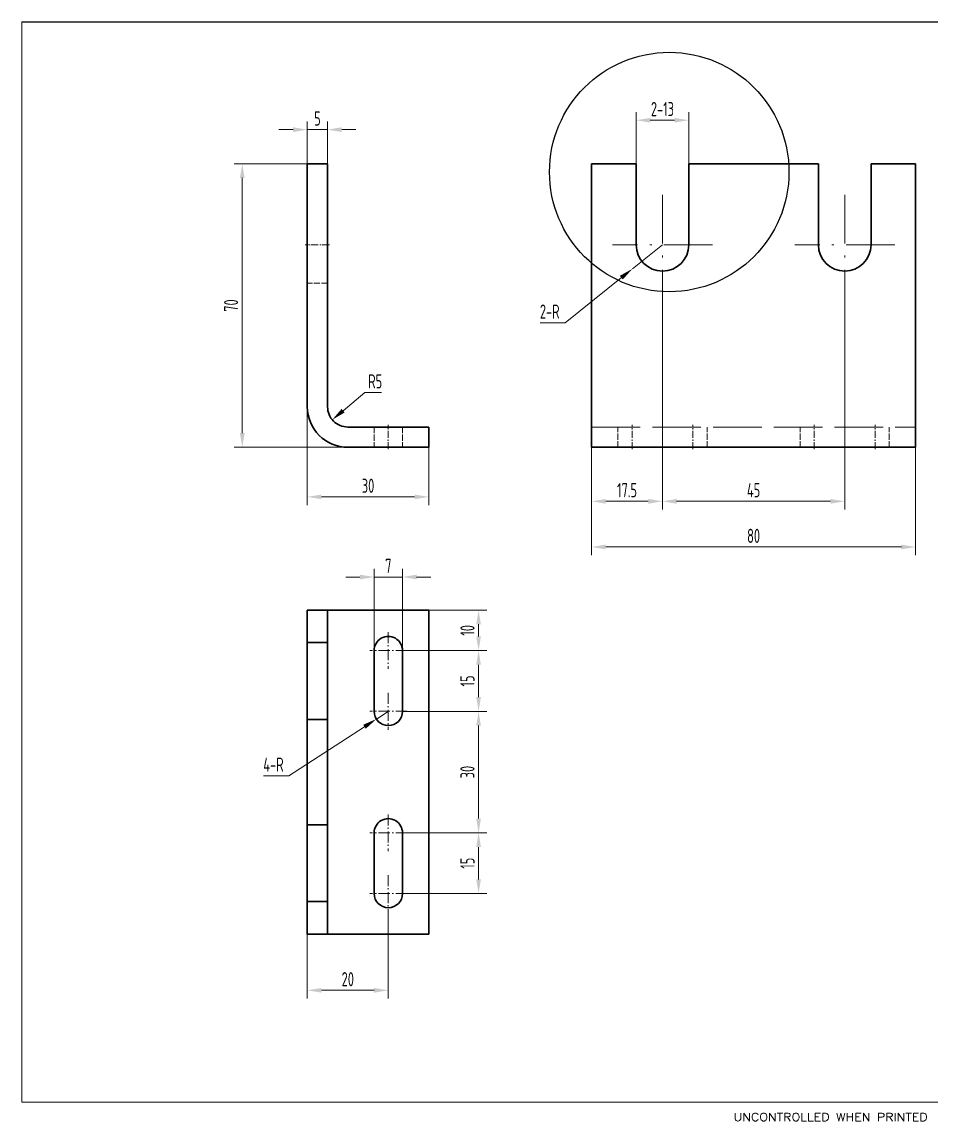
# Model space of a CAD drawing. Header units: millimetres. Extents: x 36361 to 54313, y -16165 to -10745.
# Drawn here: x 36360.7 to 36585.4, y -11286.5 to -11015.1 of the extents above; entities that cross this region are included whole.
import ezdxf

# ---------------------------------------------------------------- set-up
doc = ezdxf.new("R2010")
doc.units = ezdxf.units.MM
for name, pattern in [('AM_ISO02W050', [7.5, 6, -1.5]), ('AM_ISO08W050', [18, 12, -1.5, 3, -1.5]), ('DASHDOT', [18.5, 12, -3, 0.5, -3]), ('DASHED', [15, 12, -3])]:
    doc.linetypes.add(name, pattern=pattern)
doc.layers.add('254', color=7, linetype='Continuous', true_color=0xffffff)
for name, color, linetype, lineweight in [('AM_7', 4, 'AM_ISO08W050', 25), ('AM_HID', 7, 'AM_ISO02W050', 25), ('AM_VIS', 1, 'Continuous', 50), ('尺寸', 3, 'Continuous', 20)]:
    doc.layers.add(name, color=color, linetype=linetype, lineweight=lineweight)
doc.styles.add('blockfont', font='simplex.shx')
doc.styles.add('hztxt', font='ISOCP.SHX', dxfattribs={"width": 0.707, "bigfont": 'hztxt.shx'})
doc.dimstyles.new('cbwee1-1$0', dxfattribs={"dimtxt": 3.5, "dimasz": 3.5, "dimexe": 2, "dimexo": 0, "dimgap": 1, "dimtad": 1, "dimdsep": 46, "dimtxsty": 'hztxt', "dimcen": 0, "dimclrd": 256, "dimclre": 256, "dimclrt": 256, "dimazin": 2, "dimtp": 0.1, "dimtm": 0.1, "dimtfac": 0.71, "dimtmove": 0, "dimatfit": 3, "dimfxl": 0, "dimlwd": 20, "dimlwe": 20, "dimarcsym": 0})
doc.dimstyles.new('cbwee1-1$4', dxfattribs={"dimtxt": 3.5, "dimasz": 3.5, "dimexe": 2, "dimexo": 0, "dimgap": 1, "dimtad": 1, "dimtih": 1, "dimtoh": 1, "dimdsep": 46, "dimtxsty": 'hztxt', "dimcen": 0, "dimclrd": 256, "dimclre": 256, "dimclrt": 256, "dimazin": 2, "dimtp": 0.1, "dimtm": 0.1, "dimtfac": 0.71, "dimtmove": 0, "dimatfit": 3, "dimfxl": 0, "dimlwd": 20, "dimlwe": 20, "dimarcsym": 0})

# ---------------------------------------------------------------- blocks, each defined once
blk = doc.blocks.new('sfsdt4654yuej')
at = {"layer": '254', "color": 4, "linetype": 'Continuous', "lineweight": 13, "char_height": 1.7747, "attachment_point": 7, "line_spacing_factor": 0.903614, "style": 'blockfont'}
for s, insert in [('\\W1.1929;THIS MATERIAL IS THE PROPERTY OF OPEL AUTO-', (6070.56, 3525.15)), ('\\W1.1861;MOBILE CORPORATION. NO RIGHTS ARE GRANTED', (6070.56, 3522.47)), ('\\W1.1469;TO USE SUCH MATERIAL FOR ANY PURPOSE OTHER', (6070.56, 3519.81)), ('\\W1.2217;THAN FURNISHING OF SERVICES AND SUPPLIES.', (6070.56, 3517.13))]:
    blk.add_mtext(s, dxfattribs=dict(at, insert=insert))
blk = doc.blocks.new('qewe345467juynj')
at = {"layer": '254', "color": 4, "linetype": 'Continuous', "lineweight": 13}
for p, q in [((6091.03, 3511.72), (6091.92, 3511.72)), ((6091.03, 3511.72), (6091.03, 3511.28)), ((6091.92, 3511.72), (6093.01, 3509.31)), ((6092.65, 3511.72), (6094.01, 3511.72)), ((6092.65, 3511.72), (6092.65, 3511.28)), ((6094.01, 3511.72), (6094.01, 3511.28)), ((6094.18, 3511.72), (6094.18, 3511.28)), ((6094.18, 3511.72), (6095.34, 3511.72)), ((6095.34, 3511.72), (6095.34, 3511.28)), ((6091.03, 3511.28), (6091.39, 3511.28)), ((6091.39, 3508.66), (6091.39, 3511.28)), ((6091.73, 3510.67), (6092.65, 3508.65)), ((6091.73, 3508.66), (6091.73, 3510.67)), ((6092.65, 3511.28), (6092.99, 3511.28)), ((6092.99, 3511.28), (6093.38, 3510.54)), ((6093.01, 3509.31), (6093.01, 3511.24)), ((6093.38, 3510.54), (6093.72, 3509.89)), ((6093.38, 3509.29), (6093.38, 3510.54)), ((6093.72, 3509.89), (6093.38, 3509.29)), ((6093.38, 3508.22), (6093.38, 3509.29)), ((6093.95, 3509.46), (6093.53, 3508.74)), ((6093.72, 3511.2), (6093.72, 3511.28)), ((6093.72, 3511.28), (6094.01, 3511.28)), ((6093.72, 3511.2), (6094.08, 3510.53)), ((6093.95, 3509.46), (6094.32, 3508.75)), ((6094.46, 3511.2), (6094.08, 3510.53)), ((6094.18, 3511.28), (6094.46, 3511.28)), ((6095, 3511.28), (6094.31, 3510.09)), ((6094.31, 3510.09), (6095.06, 3508.66)), ((6094.46, 3511.2), (6094.46, 3511.28)), ((6095, 3511.28), (6095.34, 3511.28)), ((6091.39, 3508.66), (6091.03, 3508.66)), ((6091.03, 3508.66), (6091.03, 3508.22)), ((6091.03, 3508.22), (6092.1, 3508.22)), ((6092.1, 3508.66), (6091.73, 3508.66)), ((6092.1, 3508.22), (6092.1, 3508.66)), ((6092.65, 3508.65), (6092.84, 3508.22)), ((6092.65, 3508.65), (6092.65, 3508.22)), ((6092.65, 3508.22), (6093.81, 3508.22)), ((6092.84, 3508.22), (6093.38, 3508.22)), ((6093.53, 3508.66), (6093.53, 3508.74)), ((6093.53, 3508.66), (6093.81, 3508.66)), ((6093.81, 3508.66), (6093.81, 3508.22)), ((6094.01, 3508.66), (6094.01, 3508.22)), ((6094.01, 3508.66), (6094.32, 3508.66)), ((6094.01, 3508.22), (6095.34, 3508.22)), ((6094.32, 3508.66), (6094.32, 3508.75)), ((6095.06, 3508.66), (6095.34, 3508.66)), ((6095.34, 3508.66), (6095.34, 3508.22)), ((6088.72, 3505.25), (6088.72, 3506.16)), ((6088.72, 3506.16), (6097.54, 3506.16)), ((6088.72, 3505.25), (6097.54, 3505.25)), ((6097.54, 3505.25), (6097.54, 3506.16))]:
    blk.add_line(p, q, dxfattribs=at)
for centre, major_axis, start_param, end_param in [((6121.66, 3505.16), (0, 40.74), 1.362215, 1.513648), ((6093.13, 3473.45), (0, 40.41), 6.168449, 6.397922), ((6115.47, 3510.01), (0, 31.49), 1.490581, 1.651011), ((6093.13, 3496.19), (0, 16.78), 6.054099, 6.512271), ((6071.61, 3510.01), (0, 30.49), 4.629531, 4.795247), ((6065.45, 3505.3), (0, 39.67), 4.767492, 4.923017), ((6092.1, 3510.95), (0, 5.42), 2.26349, 2.654149), ((6093.13, 3523.73), (0, 16.69), 2.911206, 3.37198), ((6094.21, 3510.87), (0, 5.33), 3.625513, 4.023219)]:
    blk.add_ellipse(centre, major_axis=major_axis, ratio=0.81, start_param=start_param, end_param=end_param, dxfattribs=at)
for points, knots in [([(6073.67, 3510.35), (6073.74, 3510.58), (6073.82, 3510.81), (6073.92, 3511.05), (6074.05, 3511.3), (6074.19, 3511.53), (6074.34, 3511.76), (6074.5, 3511.97), (6074.67, 3512.17)], [0, 0, 0.111378, 0.230664, 0.355972, 0.485263, 0.616424, 0.747323, 0.875856, 1, 1]), ([(6076.67, 3512.76), (6076.38, 3512.64), (6076.09, 3512.5), (6075.82, 3512.34), (6075.56, 3512.15), (6075.32, 3511.95), (6075.09, 3511.72), (6074.89, 3511.48), (6074.71, 3511.23), (6074.56, 3510.96)], [0, 0, 0.11099, 0.222376, 0.334052, 0.445852, 0.557577, 0.669022, 0.779997, 0.890351, 1, 1]), ([(6074.67, 3512.17), (6074.92, 3512.41), (6075.17, 3512.63), (6075.45, 3512.83), (6075.73, 3513), (6076.02, 3513.15), (6076.32, 3513.28), (6076.63, 3513.38), (6076.95, 3513.45), (6077.27, 3513.51), (6077.6, 3513.54), (6077.93, 3513.54), (6078.26, 3513.52), (6078.59, 3513.47), (6078.92, 3513.39), (6079.25, 3513.29)], [0, 0, 0.068755, 0.136595, 0.203684, 0.270176, 0.336212, 0.401927, 0.46745, 0.532903, 0.598412, 0.6641, 0.730096, 0.796536, 0.863562, 0.931328, 1, 1]), ([(6078.75, 3512.81), (6078.46, 3512.88), (6078.16, 3512.92), (6077.85, 3512.94), (6077.55, 3512.93), (6077.25, 3512.9), (6076.96, 3512.84), (6076.67, 3512.76)], [0, 0, 0.143949, 0.287722, 0.431217, 0.574309, 0.716867, 0.858784, 1, 1]), ([(6081.31, 3510.37), (6081.2, 3510.66), (6081.07, 3510.93), (6080.92, 3511.2), (6080.75, 3511.45), (6080.55, 3511.69), (6080.34, 3511.91), (6080.1, 3512.11), (6079.86, 3512.3), (6079.6, 3512.46), (6079.33, 3512.6), (6079.04, 3512.72), (6078.75, 3512.81)], [0, 0, 0.082426, 0.165172, 0.248273, 0.331704, 0.415396, 0.499247, 0.583142, 0.666965, 0.750615, 0.834015, 0.917134, 1, 1]), ([(6079.25, 3513.29), (6079.54, 3513.17), (6079.83, 3513.03), (6080.11, 3512.87), (6080.37, 3512.68), (6080.62, 3512.48), (6080.86, 3512.26), (6081.07, 3512.02), (6081.27, 3511.76), (6081.45, 3511.5), (6081.61, 3511.22), (6081.75, 3510.93), (6081.86, 3510.62)], [0, 0, 0.08295, 0.16603, 0.24927, 0.332668, 0.416191, 0.499787, 0.583395, 0.666954, 0.750414, 0.833739, 0.916924, 1, 1]), ([(6072.88, 3509.66), (6072.75, 3509.66), (6072.65, 3509.67), (6072.57, 3509.68), (6072.52, 3509.7), (6072.49, 3509.71), (6072.47, 3509.74), (6072.48, 3509.78), (6072.5, 3509.82), (6072.53, 3509.88), (6072.58, 3509.95)], [0, 0, 0.191055, 0.343107, 0.459006, 0.542332, 0.59915, 0.643151, 0.695954, 0.770642, 0.871504, 1, 1]), ([(6072.58, 3509.95), (6072.63, 3510.01), (6072.67, 3510.07), (6072.71, 3510.12), (6072.74, 3510.15), (6072.76, 3510.17)], [0, 0, 0.269143, 0.520022, 0.73619, 0.901343, 1, 1]), ([(6072.76, 3510.17), (6072.79, 3510.18), (6072.85, 3510.18), (6072.92, 3510.19), (6073.01, 3510.19), (6073.11, 3510.19), (6073.23, 3510.2)], [0, 0, 0.061091, 0.176811, 0.338125, 0.535506, 0.759343, 1, 1]), ([(6073.39, 3509.62), (6073.34, 3509.63), (6073.27, 3509.63), (6073.18, 3509.64), (6073.08, 3509.65), (6072.98, 3509.65), (6072.88, 3509.66)], [0, 0, 0.099968, 0.239556, 0.409066, 0.598787, 0.799003, 1, 1]), ([(6073.23, 3510.2), (6073.64, 3510.2), (6073.67, 3510.35)], [0, 0, 0.716642, 1, 1]), ([(6073.39, 3509.62), (6073.53, 3509.61), (6073.54, 3509.13)], [0, 0, 0.230846, 1, 1]), ([(6073.62, 3508.4), (6073.59, 3508.54), (6073.57, 3508.71), (6073.56, 3508.91), (6073.54, 3509.13)], [0, 0, 0.196985, 0.426021, 0.692099, 1, 1]), ([(6074.15, 3509.57), (6074.14, 3509.55), (6074.14, 3509.51), (6074.14, 3509.45), (6074.14, 3509.37), (6074.14, 3509.28), (6074.14, 3509.19), (6074.15, 3509.09), (6074.15, 3508.99), (6074.16, 3508.89), (6074.17, 3508.8), (6074.18, 3508.72), (6074.19, 3508.65)], [0, 0, 0.022134, 0.067885, 0.133978, 0.21659, 0.311809, 0.415695, 0.5243, 0.633672, 0.739861, 0.838926, 0.926936, 1, 1]), ([(6077.15, 3509.39), (6077.13, 3509.39), (6077.07, 3509.39), (6077, 3509.4), (6076.9, 3509.41), (6076.79, 3509.41), (6076.66, 3509.42), (6076.52, 3509.43), (6076.21, 3509.45), (6075.87, 3509.47), (6075.52, 3509.49), (6075.17, 3509.51), (6074.85, 3509.53), (6074.71, 3509.54), (6074.57, 3509.55), (6074.45, 3509.55), (6074.35, 3509.56), (6074.27, 3509.56), (6074.2, 3509.57), (6074.16, 3509.57), (6074.15, 3509.57)], [0, 0, 0.009598, 0.027188, 0.052061, 0.083504, 0.120807, 0.163256, 0.210138, 0.314356, 0.42776, 0.544649, 0.659324, 0.766085, 0.814716, 0.85923, 0.898916, 0.933061, 0.960953, 0.981879, 0.995129, 1, 1]), ([(6074.27, 3510.27), (6074.26, 3510.2), (6076.99, 3510.19)], [0, 0, 0.027534, 1, 1]), ([(6074.56, 3510.96), (6074.49, 3510.83), (6074.44, 3510.7), (6074.38, 3510.58), (6074.34, 3510.46), (6074.3, 3510.36), (6074.27, 3510.27)], [0, 0, 0.18649, 0.374795, 0.557596, 0.727567, 0.877421, 1, 1]), ([(6076.54, 3508.91), (6076.7, 3509.02), (6076.83, 3509.12), (6076.94, 3509.2), (6077.03, 3509.27), (6077.1, 3509.32), (6077.14, 3509.35), (6077.16, 3509.38), (6077.15, 3509.39)], [0, 0, 0.249101, 0.460974, 0.636325, 0.775874, 0.880374, 0.950669, 0.988029, 1, 1]), ([(6076.99, 3510.19), (6077.62, 3510.19), (6078.14, 3510.19), (6078.57, 3510.18), (6078.75, 3510.18), (6078.91, 3510.18), (6079.05, 3510.18), (6079.18, 3510.18), (6079.29, 3510.18), (6079.38, 3510.18), (6079.46, 3510.17), (6079.53, 3510.17), (6079.58, 3510.17), (6079.63, 3510.17), (6079.66, 3510.16), (6079.69, 3510.16), (6079.71, 3510.15), (6079.72, 3510.15), (6079.73, 3510.14), (6079.73, 3510.14), (6079.74, 3510.13), (6079.74, 3510.13)], [0, 0, 0.22615, 0.415033, 0.570013, 0.635842, 0.694457, 0.74628, 0.791731, 0.831231, 0.865202, 0.894065, 0.918244, 0.938161, 0.954242, 0.966916, 0.976619, 0.983799, 0.988929, 0.992535, 0.995218, 0.99758, 1, 1]), ([(6079.07, 3509.61), (6078.93, 3509.52), (6078.81, 3509.43), (6078.71, 3509.36), (6078.63, 3509.31), (6078.57, 3509.26), (6078.52, 3509.23), (6078.49, 3509.2), (6078.47, 3509.18), (6078.46, 3509.17), (6078.46, 3509.16), (6078.47, 3509.15), (6078.49, 3509.15), (6078.51, 3509.15)], [0, 0, 0.209815, 0.387203, 0.53455, 0.654247, 0.74869, 0.820301, 0.871555, 0.90509, 0.924167, 0.935232, 0.949789, 0.971663, 1, 1]), ([(6078.51, 3509.15), (6078.54, 3509.14), (6078.6, 3509.14), (6078.8, 3509.13), (6079.08, 3509.11), (6079.42, 3509.09), (6079.82, 3509.06), (6080.02, 3509.05)], [0, 0, 0.02091, 0.060553, 0.189727, 0.3749, 0.603451, 0.862758, 1, 1]), ([(6079.74, 3510.13), (6079.74, 3510.11), (6079.72, 3510.09), (6079.7, 3510.06), (6079.66, 3510.03), (6079.61, 3509.99), (6079.54, 3509.94), (6079.45, 3509.88), (6079.35, 3509.8), (6079.22, 3509.71), (6079.07, 3509.61)], [0, 0, 0.018365, 0.046816, 0.089459, 0.149197, 0.228535, 0.329827, 0.455365, 0.607411, 0.78821, 1, 1]), ([(6080.02, 3509.05), (6080.21, 3509.03), (6080.57, 3509.01), (6080.88, 3508.99), (6081.14, 3508.97), (6081.32, 3508.96), (6081.39, 3508.96), (6081.43, 3508.95), (6081.44, 3508.95)], [0, 0, 0.133506, 0.384088, 0.604663, 0.785508, 0.9169, 0.961013, 0.989119, 1, 1]), ([(6081.48, 3509.07), (6081.49, 3509.18), (6081.49, 3509.3), (6081.48, 3509.44), (6081.47, 3509.59), (6081.45, 3509.75), (6081.42, 3509.91), (6081.39, 3510.07), (6081.35, 3510.23), (6081.31, 3510.37)], [0, 0, 0.077068, 0.169919, 0.275614, 0.391015, 0.512892, 0.637985, 0.763026, 0.884765, 1, 1]), ([(6081.44, 3508.95), (6081.45, 3508.96), (6081.46, 3508.99), (6081.47, 3509.03), (6081.48, 3509.07)], [0, 0, 0.095053, 0.309113, 0.62069, 1, 1]), ([(6081.86, 3510.62), (6081.92, 3510.45), (6081.96, 3510.28), (6082, 3510.13), (6082.02, 3509.97), (6082.04, 3509.8), (6082.06, 3509.62), (6082.07, 3509.42)], [0, 0, 0.150667, 0.287747, 0.41777, 0.547377, 0.683237, 0.83195, 1, 1]), ([(6082.07, 3509.42), (6082.08, 3508.93), (6082.25, 3508.91)], [0, 0, 0.741727, 1, 1]), ([(6077.46, 3505), (6077.11, 3505.05), (6076.77, 3505.12), (6076.44, 3505.22), (6076.12, 3505.34), (6075.81, 3505.49), (6075.52, 3505.66), (6075.25, 3505.85), (6074.98, 3506.06), (6074.74, 3506.29), (6074.52, 3506.55), (6074.31, 3506.82), (6074.13, 3507.1), (6073.96, 3507.41), (6073.82, 3507.72), (6073.71, 3508.06), (6073.62, 3508.4)], [0, 0, 0.064169, 0.127503, 0.190172, 0.252329, 0.314107, 0.37563, 0.437008, 0.498344, 0.559738, 0.621286, 0.68309, 0.745255, 0.807895, 0.871136, 0.935119, 1, 1]), ([(6074.19, 3508.65), (6074.25, 3508.37), (6074.33, 3508.09), (6074.44, 3507.81), (6074.57, 3507.55), (6074.72, 3507.3), (6074.89, 3507.05), (6075.07, 3506.83), (6075.27, 3506.62), (6075.49, 3506.43)], [0, 0, 0.11021, 0.221366, 0.33321, 0.445425, 0.557661, 0.669558, 0.780773, 0.890999, 1, 1]), ([(6075.49, 3506.43), (6075.74, 3506.24), (6076.01, 3506.08), (6076.28, 3505.94), (6076.56, 3505.82), (6076.84, 3505.73), (6077.14, 3505.66), (6077.43, 3505.61), (6077.73, 3505.59), (6078.03, 3505.6), (6078.33, 3505.63)], [0, 0, 0.103605, 0.205747, 0.306667, 0.406608, 0.505813, 0.604534, 0.70303, 0.801576, 0.900462, 1, 1]), ([(6075.87, 3508.4), (6075.88, 3508.41), (6075.9, 3508.44), (6075.93, 3508.47), (6075.99, 3508.52), (6076.06, 3508.57), (6076.15, 3508.64), (6076.26, 3508.72), (6076.39, 3508.81), (6076.54, 3508.91)], [0, 0, 0.019146, 0.057134, 0.116724, 0.199396, 0.306377, 0.438817, 0.597835, 0.784531, 1, 1]), ([(6078.62, 3508.34), (6077.99, 3508.35), (6077.46, 3508.35), (6077.03, 3508.35), (6076.84, 3508.35), (6076.68, 3508.35), (6076.54, 3508.35), (6076.41, 3508.36), (6076.3, 3508.36), (6076.21, 3508.36), (6076.13, 3508.36), (6076.06, 3508.36), (6076.01, 3508.37), (6075.97, 3508.37), (6075.93, 3508.37), (6075.91, 3508.38), (6075.89, 3508.38), (6075.88, 3508.39), (6075.87, 3508.39), (6075.87, 3508.4)], [0, 0, 0.229373, 0.42074, 0.577523, 0.644015, 0.703144, 0.755338, 0.801026, 0.840635, 0.874594, 0.903333, 0.92728, 0.946867, 0.962526, 0.974697, 0.983822, 0.990363, 0.994821, 0.997785, 1, 1]), ([(6078.33, 3505.63), (6078.64, 3505.69), (6078.94, 3505.78), (6079.23, 3505.89), (6079.51, 3506.03), (6079.78, 3506.18), (6080.03, 3506.36), (6080.27, 3506.56), (6080.49, 3506.78), (6080.69, 3507.01), (6080.87, 3507.26), (6081.03, 3507.52), (6081.17, 3507.8), (6081.29, 3508.09)], [0, 0, 0.077903, 0.15537, 0.232531, 0.309478, 0.386275, 0.462964, 0.539574, 0.616133, 0.692673, 0.769241, 0.84591, 0.922782, 1, 1]), ([(6081.35, 3508.32), (6081.34, 3508.32), (6081.3, 3508.32), (6081.23, 3508.32), (6081.14, 3508.32), (6081.02, 3508.33), (6080.88, 3508.33), (6080.73, 3508.33), (6080.55, 3508.33), (6080.35, 3508.34), (6080.14, 3508.34), (6079.92, 3508.34), (6079.43, 3508.34), (6078.9, 3508.34), (6078.62, 3508.34)], [0, 0, 0.005258, 0.020502, 0.045257, 0.079015, 0.121264, 0.171495, 0.229194, 0.293848, 0.364947, 0.441976, 0.524423, 0.703524, 0.898148, 1, 1]), ([(6081.92, 3508.09), (6081.8, 3507.75), (6081.66, 3507.43), (6081.5, 3507.11), (6081.31, 3506.82), (6081.09, 3506.54), (6080.86, 3506.28), (6080.6, 3506.03), (6080.32, 3505.81), (6080.03, 3505.61), (6079.72, 3505.44)], [0, 0, 0.10035, 0.200408, 0.300289, 0.400076, 0.499828, 0.599595, 0.699424, 0.799376, 0.89953, 1, 1]), ([(6081.29, 3508.09), (6081.31, 3508.17), (6081.33, 3508.24), (6081.35, 3508.29), (6081.35, 3508.32)], [0, 0, 0.35945, 0.667691, 0.892031, 1, 1]), ([(6081.92, 3508.09), (6081.99, 3508.32), (6082.86, 3508.35), (6083.01, 3508.55)], [0, 0, 0.179528, 0.822363, 1, 1]), ([(6082.25, 3508.91), (6082.32, 3508.9), (6082.42, 3508.9), (6082.52, 3508.89), (6082.64, 3508.88), (6082.75, 3508.88)], [0, 0, 0.140529, 0.32758, 0.544374, 0.77411, 1, 1]), ([(6082.75, 3508.88), (6082.88, 3508.87), (6082.97, 3508.86), (6083.05, 3508.85), (6083.1, 3508.83), (6083.13, 3508.82), (6083.15, 3508.8), (6083.15, 3508.77)], [0, 0, 0.281802, 0.503225, 0.671086, 0.792901, 0.878047, 0.940507, 1, 1]), ([(6083.15, 3508.77), (6083.15, 3508.75), (6083.13, 3508.72), (6083.09, 3508.67), (6083.05, 3508.61), (6083.01, 3508.55)], [0, 0, 0.078782, 0.234052, 0.450313, 0.711148, 1, 1]), ([(6079.72, 3505.44), (6079.42, 3505.31), (6079.1, 3505.19), (6078.78, 3505.11), (6078.45, 3505.04), (6078.11, 3505), (6077.78, 3504.99), (6077.46, 3505)], [0, 0, 0.141241, 0.28464, 0.429265, 0.574114, 0.718167, 0.860433, 1, 1])]:
    blk.add_open_spline(points, degree=1, knots=knots, dxfattribs=at)
at = {"layer": '254', "color": 4, "linetype": 'Continuous', "lineweight": 13, "insert": (6102.77, 3507.67), "char_height": 2.5, "attachment_point": 7, "line_spacing_factor": 0.903614, "style": 'blockfont'}
blk.add_mtext('\\W1.2721;OPEL Automobile', dxfattribs=at)
blk = doc.blocks.new('lingjiantuA4-1')
at = {"layer": '254', "color": 5, "linetype": 'Continuous', "lineweight": 18}
for p, q in [((3852.88, 11893.1), (4259.25, 11893.1)), ((3852.88, 11626.4), (3852.88, 11893.1)), ((4172.6, 11626.4), (4172.6, 11893.1)), ((4259.25, 11893.1), (4259.25, 11626.4)), ((4172.6, 11886.83), (4172.6, 11861.43)), ((4172.59, 11742.38), (4259.25, 11742.38)), ((4182.12, 11722.33), (4182.12, 11742.38)), ((4191.64, 11722.33), (4191.64, 11742.38)), ((4241.15, 11722.33), (4241.15, 11742.38)), ((4250.28, 11722.33), (4250.28, 11742.38)), ((4172.59, 11737.62), (4259.25, 11737.62)), ((4172.59, 11732.86), (4259.25, 11732.86)), ((4172.57, 11722.33), (4259.25, 11722.33)), ((4172.57, 11716.84), (4259.23, 11716.84)), ((4201.46, 11716.84), (4201.46, 11711.16)), ((4230.36, 11716.84), (4230.36, 11711.16)), ((4177.4, 11715.24), (4173.85, 11712.76)), ((4177.4, 11712.76), (4177.4, 11715.24)), ((4206.28, 11715.24), (4202.74, 11715.24)), ((4202.74, 11715.24), (4202.74, 11712.76)), ((4206.28, 11715.24), (4202.74, 11712.76)), ((4206.28, 11712.76), (4206.28, 11715.24)), ((4172.57, 11711.16), (4259.25, 11711.16)), ((4173.85, 11712.76), (4177.4, 11712.76)), ((4172.57, 11705.49), (4259.25, 11705.49)), ((4206.14, 11702.76), (4206.14, 11699.04)), ((4209.88, 11702.76), (4206.14, 11702.76)), ((4209.88, 11702.76), (4209.88, 11699.04)), ((4259.23, 11697.1), (4172.57, 11697.1)), ((4206.14, 11699.04), (4209.88, 11699.04)), ((4259.25, 11687.78), (4172.59, 11687.78)), ((4259.25, 11687.78), (4172.59, 11687.78)), ((4259.25, 11678.47), (4172.59, 11678.47)), ((4259.25, 11665.77), (4172.59, 11665.77)), ((4259.25, 11653.07), (4172.59, 11653.07)), ((4259.25, 11639.1), (4172.59, 11639.1)), ((4240.2, 11639.1), (4240.2, 11626.4)), ((4259.25, 11626.4), (3852.88, 11626.4))]:
    blk.add_line(p, q, dxfattribs=at)
at = {"layer": '254', "color": 7, "linetype": 'Continuous', "lineweight": 18}
for p, q in [((4172.6, 11893.1), (4183.81, 11893.1)), ((4183.81, 11893.1), (4194.9, 11893.1)), ((4194.9, 11893.1), (4209.27, 11893.1)), ((4209.27, 11893.1), (4259.25, 11893.1)), ((4172.6, 11886.75), (4183.81, 11886.75)), ((4183.81, 11886.75), (4194.9, 11886.75)), ((4194.9, 11886.75), (4209.27, 11886.75)), ((4194.9, 11886.75), (4194.9, 11883.57)), ((4209.27, 11886.75), (4259.25, 11886.75)), ((4209.27, 11886.75), (4209.27, 11883.57)), ((4172.6, 11883.57), (4183.81, 11883.57)), ((4183.81, 11883.57), (4194.9, 11883.57)), ((4183.81, 11883.57), (4183.81, 11880.66)), ((4194.9, 11883.57), (4194.9, 11880.66)), ((4209.27, 11883.57), (4209.27, 11880.66))]:
    blk.add_line(p, q, dxfattribs=at)
at = {"layer": '254', "color": 172, "linetype": 'Continuous', "lineweight": 18}
blk.add_line((4215.91, 11705.49), (4215.9, 11697.1), dxfattribs=at)
at = {"layer": '尺寸', "color": 2}
for name in ['sfsdt4654yuej', 'qewe345467juynj']:
    blk.add_blockref(name, (-1895.04, 8149.81), dxfattribs=at)
at = {"layer": '254', "color": 4, "linetype": 'Continuous', "lineweight": 13, "line_spacing_factor": 0.903614, "style": 'blockfont'}
for s, insert, char_height, attachment_point in [('\\W1.2129;THIS B/M IS FOR ONE DETAIL ONLY', (4215.92, 11889.93), 2.1779, 5), ('\\W1.2440;SUB DETAIL', (4183.75, 11885.16), 1.4923, 5), ('\\W1.2383;MATERIAL', (4202.09, 11883.71), 1.4923, 5), ('\\W1.1891;PATTERN STOCK SIZE OR OTHER SPEC.', (4234.26, 11883.71), 1.3444, 5), ('\\W1.1081;NUMBER', (4178.2, 11882.12), 1.4923, 5), ("\\W1.3202;REQ'D", (4189.36, 11882.12), 1.4923, 5), ('\\W1.1973;RELEASED', (4205.98, 11733.86), 1.7747, 7), ('\\W1.1952;DESCRIPTION OF CHANGE', (4194.82, 11725.45), 1.7747, 7), ('\\W1.0198;DATE', (4243.41, 11727.21), 1.4923, 7), ('\\W1.0020; BY', (4243.41, 11724.97), 1.4923, 7), ('\\W1.0020;CKR', (4252.6, 11724.92), 1.4923, 7), ('\\W1.0198;DATE', (4252.6, 11727.16), 1.4923, 7), ('\\W1.0546;BURN TEMPLATE', (4179.64, 11713.01), 1.2369, 7), ('\\W1.0228;ONE MAKES TWO', (4208.53, 11713.01), 1.2369, 7), ('\\W1.1644;SHOWN ON:', (4173.89, 11708.02), 1.7747, 7), ('\\W1.3392;SHT. NO.', (4231.36, 11708.01), 1.7478, 7), ('\\W1.1590;TOOL HAS', (4181.75, 11701.42), 1.9763, 7), ('\\W1.1491;BEEN CHECKED', (4177.33, 11698.39), 1.9763, 7), ('\\W1.2864;REV. LEVEL', (4220.62, 11699.85), 1.9763, 7), ('\\W1.1860;DESIGN SOURCE', (4173.54, 11684.33), 1.7747, 7), ('\\W1.1384;TOOL NAME', (4173.71, 11648.63), 1.7747, 7), ('\\W1.2362;\\Q360.0;\\T0.81;ORDER NO OR TOOL I.D.', (4173.56, 11635.04), 2.032, 7), ('\\W1.2999;SHT. #', (4241.82, 11635.21), 2.0301, 7), ('\\W1.2469;OF', (4247.83, 11629.23), 2.0301, 7), ('\\W1.1578;UNCONTROLLED WHEN PRINTED', (4028.59, 11621.72), 1.9763, 7)]:
    blk.add_mtext(s, dxfattribs=dict(at, insert=insert, char_height=char_height, attachment_point=attachment_point))
at = {"layer": '254', "color": 4, "linetype": 'Continuous', "lineweight": 13, "char_height": 1.2369, "attachment_point": 7, "rotation": 90, "line_spacing_factor": 0.903614, "style": 'blockfont'}
for s, insert in [('\\W1.3202;FUNC.', (4177.5, 11723.53)), ('\\W1.1173;CHANGE', (4179.4, 11723.53)), ('\\W1.1457;RECORD', (4186.97, 11723.29)), ('\\W1.1173;CHANGE', (4188.88, 11723.29))]:
    blk.add_mtext(s, dxfattribs=dict(at, insert=insert))
blk = doc.blocks.new('OB-A4')
at = {"layer": '尺寸', "color": 237}
blk.add_lwpolyline([(0, 0.66), (406.37, 0.66), (406.37, -266.05), (0, -266.05)], close=True, dxfattribs=at)
blk = doc.blocks.new('*D18')
at = {"layer": 'Defpoints', "color": 0, "ltscale": 0.5, "transparency": 16777216}
for p in [(36436.12, -11041.66), (36431.12, -11050.09), (36436.12, -11050.09)]:
    blk.add_point(p, dxfattribs=at)
at = {"layer": '尺寸', "lineweight": 20, "ltscale": 0.5, "transparency": 16777216}
for p, q in [((36431.12, -11050.09), (36431.12, -11039.66)), ((36436.12, -11050.09), (36436.12, -11039.66)), ((36427.62, -11041.66), (36424.12, -11041.66)), ((36431.12, -11041.66), (36436.12, -11041.66)), ((36439.62, -11041.66), (36443.12, -11041.66))]:
    blk.add_line(p, q, dxfattribs=at)
at = {"layer": '尺寸', "ltscale": 0.5, "transparency": 16777216}
for points in [[(36427.62, -11041.07), (36427.62, -11042.24), (36431.12, -11041.66)], [(36439.62, -11041.07), (36439.62, -11042.24), (36436.12, -11041.66)]]:
    blk.add_solid(points, dxfattribs=at)
at = {"layer": '尺寸', "ltscale": 0.5, "transparency": 16777216, "insert": (36433.62, -11038.91), "char_height": 3.5, "attachment_point": 5, "style": 'hztxt'}
blk.add_mtext('5', dxfattribs=at)
blk = doc.blocks.new('*D19')
at = {"layer": 'Defpoints', "color": 0, "ltscale": 0.5, "transparency": 16777216}
for p in [(36431.12, -11050.09), (36415.05, -11120.09), (36443.71, -11120.09)]:
    blk.add_point(p, dxfattribs=at)
at = {"layer": '尺寸', "lineweight": 20, "ltscale": 0.5, "transparency": 16777216}
for p, q in [((36431.12, -11050.09), (36413.05, -11050.09)), ((36415.05, -11053.59), (36415.05, -11116.59)), ((36443.71, -11120.09), (36413.05, -11120.09))]:
    blk.add_line(p, q, dxfattribs=at)
at = {"layer": '尺寸', "ltscale": 0.5, "transparency": 16777216}
for points in [[(36414.47, -11053.59), (36415.64, -11053.59), (36415.05, -11050.09)], [(36414.47, -11116.59), (36415.64, -11116.59), (36415.05, -11120.09)]]:
    blk.add_solid(points, dxfattribs=at)
at = {"layer": '尺寸', "ltscale": 0.5, "transparency": 16777216, "insert": (36412.3, -11085.09), "char_height": 3.5, "attachment_point": 5, "rotation": 90, "style": 'hztxt'}
blk.add_mtext('70', dxfattribs=at)
blk = doc.blocks.new('*D20')
at = {"layer": 'Defpoints', "color": 0, "ltscale": 0.5, "transparency": 16777216}
for p in [(36431.12, -11106.33), (36461.12, -11120.09), (36461.12, -11132.34)]:
    blk.add_point(p, dxfattribs=at)
at = {"layer": '尺寸', "lineweight": 20, "ltscale": 0.5, "transparency": 16777216}
for p, q in [((36431.12, -11106.33), (36431.12, -11134.34)), ((36461.12, -11120.09), (36461.12, -11134.34)), ((36434.62, -11132.34), (36457.62, -11132.34))]:
    blk.add_line(p, q, dxfattribs=at)
at = {"layer": '尺寸', "ltscale": 0.5, "transparency": 16777216}
for points in [[(36434.62, -11131.76), (36434.62, -11132.92), (36431.12, -11132.34)], [(36457.62, -11131.76), (36457.62, -11132.92), (36461.12, -11132.34)]]:
    blk.add_solid(points, dxfattribs=at)
at = {"layer": '尺寸', "ltscale": 0.5, "transparency": 16777216, "insert": (36446.12, -11129.59), "char_height": 3.5, "attachment_point": 5, "style": 'hztxt'}
blk.add_mtext('30', dxfattribs=at)
blk = doc.blocks.new('*D21')
at = {"layer": 'Defpoints', "color": 0, "ltscale": 0.5, "transparency": 16777216}
for p in [(36441.12, -11110.09), (36437.28, -11113.29)]:
    blk.add_point(p, dxfattribs=at)
at = {"layer": '尺寸', "linetype": 'ByBlock', "lineweight": 20, "ltscale": 0.5, "transparency": 16777216}
for p, q in [((36445.34, -11106.56), (36439.97, -11111.05)), ((36449.42, -11106.56), (36445.34, -11106.56))]:
    blk.add_line(p, q, dxfattribs=at)
at = {"layer": '尺寸', "ltscale": 0.5, "transparency": 16777216}
blk.add_solid([(36439.59, -11110.6), (36440.34, -11111.49), (36437.28, -11113.29)], dxfattribs=at)
at = {"layer": '尺寸', "ltscale": 0.5, "transparency": 16777216, "insert": (36447.88, -11103.81), "char_height": 3.5, "attachment_point": 5, "style": 'hztxt'}
blk.add_mtext('R5', dxfattribs=at)
blk = doc.blocks.new('*D14')
at = {"layer": 'Defpoints', "color": 0, "ltscale": 0.5, "transparency": 16777216}
for p in [(36512.32, -11039.33), (36512.32, -11050.09), (36525.32, -11050.09)]:
    blk.add_point(p, dxfattribs=at)
at = {"layer": '尺寸', "lineweight": 20, "ltscale": 0.5, "transparency": 16777216}
for p, q in [((36512.32, -11050.09), (36512.32, -11037.33)), ((36521.82, -11039.33), (36515.82, -11039.33)), ((36525.32, -11050.09), (36525.32, -11037.33))]:
    blk.add_line(p, q, dxfattribs=at)
at = {"layer": '尺寸', "ltscale": 0.5, "transparency": 16777216}
for points in [[(36515.82, -11038.75), (36515.82, -11039.91), (36512.32, -11039.33)], [(36521.82, -11038.75), (36521.82, -11039.91), (36525.32, -11039.33)]]:
    blk.add_solid(points, dxfattribs=at)
at = {"layer": '尺寸', "ltscale": 0.5, "transparency": 16777216, "insert": (36518.82, -11036.58), "char_height": 3.5, "attachment_point": 5, "style": 'hztxt'}
blk.add_mtext('2-13', dxfattribs=at)
blk = doc.blocks.new('*D22')
at = {"layer": 'Defpoints', "color": 0, "ltscale": 0.5, "transparency": 16777216}
for p in [(36518.82, -11082.44), (36563.82, -11082.44), (36563.82, -11133.43)]:
    blk.add_point(p, dxfattribs=at)
at = {"layer": '尺寸', "lineweight": 20, "ltscale": 0.5, "transparency": 16777216}
for p, q in [((36518.82, -11082.44), (36518.82, -11135.43)), ((36563.82, -11082.44), (36563.82, -11135.43)), ((36522.32, -11133.43), (36560.32, -11133.43))]:
    blk.add_line(p, q, dxfattribs=at)
at = {"layer": '尺寸', "ltscale": 0.5, "transparency": 16777216}
for points in [[(36522.32, -11132.85), (36522.32, -11134.02), (36518.82, -11133.43)], [(36560.32, -11132.85), (36560.32, -11134.02), (36563.82, -11133.43)]]:
    blk.add_solid(points, dxfattribs=at)
at = {"layer": '尺寸', "ltscale": 0.5, "transparency": 16777216, "insert": (36541.32, -11130.68), "char_height": 3.5, "attachment_point": 5, "style": 'hztxt'}
blk.add_mtext('45', dxfattribs=at)
blk = doc.blocks.new('*D15')
at = {"layer": 'Defpoints', "color": 0, "ltscale": 0.5, "transparency": 16777216}
for p in [(36518.82, -11082.44), (36501.32, -11120.09), (36501.32, -11133.43)]:
    blk.add_point(p, dxfattribs=at)
at = {"layer": '尺寸', "lineweight": 20, "ltscale": 0.5, "transparency": 16777216}
for p, q in [((36518.82, -11082.44), (36518.82, -11135.43)), ((36501.32, -11120.09), (36501.32, -11135.43)), ((36515.32, -11133.43), (36504.82, -11133.43))]:
    blk.add_line(p, q, dxfattribs=at)
at = {"layer": '尺寸', "ltscale": 0.5, "transparency": 16777216}
for points in [[(36504.82, -11132.85), (36504.82, -11134.02), (36501.32, -11133.43)], [(36515.32, -11132.85), (36515.32, -11134.02), (36518.82, -11133.43)]]:
    blk.add_solid(points, dxfattribs=at)
at = {"layer": '尺寸', "ltscale": 0.5, "transparency": 16777216, "insert": (36510.07, -11130.68), "char_height": 3.5, "attachment_point": 5, "style": 'hztxt'}
blk.add_mtext('17.5', dxfattribs=at)
blk = doc.blocks.new('*D23')
at = {"layer": 'Defpoints', "color": 0, "ltscale": 0.5, "transparency": 16777216}
for p in [(36501.32, -11120.09), (36581.32, -11120.09), (36581.32, -11144.71)]:
    blk.add_point(p, dxfattribs=at)
at = {"layer": '尺寸', "lineweight": 20, "ltscale": 0.5, "transparency": 16777216}
for p, q in [((36501.32, -11120.09), (36501.32, -11146.71)), ((36581.32, -11120.09), (36581.32, -11146.71)), ((36504.82, -11144.71), (36577.82, -11144.71))]:
    blk.add_line(p, q, dxfattribs=at)
at = {"layer": '尺寸', "ltscale": 0.5, "transparency": 16777216}
for points in [[(36504.82, -11144.12), (36504.82, -11145.29), (36501.32, -11144.71)], [(36577.82, -11144.12), (36577.82, -11145.29), (36581.32, -11144.71)]]:
    blk.add_solid(points, dxfattribs=at)
at = {"layer": '尺寸', "ltscale": 0.5, "transparency": 16777216, "insert": (36541.32, -11141.96), "char_height": 3.5, "attachment_point": 5, "style": 'hztxt'}
blk.add_mtext('80', dxfattribs=at)
blk = doc.blocks.new('*D16')
at = {"layer": 'Defpoints', "color": 0, "ltscale": 0.5, "transparency": 16777216}
for p in [(36518.82, -11070.09), (36511.4, -11076.02)]:
    blk.add_point(p, dxfattribs=at)
at = {"layer": '尺寸', "linetype": 'ByBlock', "lineweight": 20, "ltscale": 0.5, "transparency": 16777216}
for p, q in [((36518.82, -11070.09), (36511.4, -11076.02)), ((36494.76, -11089.33), (36508.67, -11078.2)), ((36488.6, -11089.33), (36494.76, -11089.33))]:
    blk.add_line(p, q, dxfattribs=at)
at = {"layer": '尺寸', "ltscale": 0.5, "transparency": 16777216}
blk.add_solid([(36508.3, -11077.75), (36509.03, -11078.66), (36511.4, -11076.02)], dxfattribs=at)
at = {"layer": '尺寸', "ltscale": 0.5, "transparency": 16777216, "insert": (36490.98, -11086.58), "char_height": 3.5, "attachment_point": 5, "style": 'hztxt'}
blk.add_mtext('2-R', dxfattribs=at)
blk = doc.blocks.new('*D24')
at = {"layer": 'Defpoints', "color": 0, "ltscale": 0.5, "transparency": 16777216}
for p in [(36451.12, -11234.84), (36431.12, -11240.29), (36431.12, -11254.18)]:
    blk.add_point(p, dxfattribs=at)
at = {"layer": '尺寸', "lineweight": 20, "ltscale": 0.5, "transparency": 16777216}
for p, q in [((36451.12, -11234.84), (36451.12, -11256.18)), ((36431.12, -11240.29), (36431.12, -11256.18)), ((36447.62, -11254.18), (36434.62, -11254.18))]:
    blk.add_line(p, q, dxfattribs=at)
at = {"layer": '尺寸', "ltscale": 0.5, "transparency": 16777216}
for points in [[(36434.62, -11253.6), (36434.62, -11254.76), (36431.12, -11254.18)], [(36447.62, -11253.6), (36447.62, -11254.76), (36451.12, -11254.18)]]:
    blk.add_solid(points, dxfattribs=at)
at = {"layer": '尺寸', "ltscale": 0.5, "transparency": 16777216, "insert": (36441.12, -11251.43), "char_height": 3.5, "attachment_point": 5, "style": 'hztxt'}
blk.add_mtext('20', dxfattribs=at)
blk = doc.blocks.new('*D25')
at = {"layer": 'Defpoints', "color": 0, "ltscale": 0.5, "transparency": 16777216}
for p in [(36461.12, -11160.29), (36473.41, -11160.29), (36455.67, -11170.29)]:
    blk.add_point(p, dxfattribs=at)
at = {"layer": '尺寸', "lineweight": 20, "ltscale": 0.5, "transparency": 16777216}
for p, q in [((36461.12, -11160.29), (36475.41, -11160.29)), ((36473.41, -11166.79), (36473.41, -11163.79)), ((36455.67, -11170.29), (36475.41, -11170.29))]:
    blk.add_line(p, q, dxfattribs=at)
at = {"layer": '尺寸', "ltscale": 0.5, "transparency": 16777216}
for points in [[(36472.83, -11163.79), (36473.99, -11163.79), (36473.41, -11160.29)], [(36472.83, -11166.79), (36473.99, -11166.79), (36473.41, -11170.29)]]:
    blk.add_solid(points, dxfattribs=at)
at = {"layer": '尺寸', "ltscale": 0.5, "transparency": 16777216, "insert": (36470.66, -11165.29), "char_height": 3.5, "attachment_point": 5, "rotation": 90, "style": 'hztxt'}
blk.add_mtext('10', dxfattribs=at)
blk = doc.blocks.new('*D26')
at = {"layer": 'Defpoints', "color": 0, "ltscale": 0.5, "transparency": 16777216}
for p in [(36457.98, -11170.29), (36454.62, -11185.29), (36473.41, -11185.29)]:
    blk.add_point(p, dxfattribs=at)
at = {"layer": '尺寸', "lineweight": 20, "ltscale": 0.5, "transparency": 16777216}
for p, q in [((36457.98, -11170.29), (36475.41, -11170.29)), ((36473.41, -11173.79), (36473.41, -11181.79)), ((36454.62, -11185.29), (36475.41, -11185.29))]:
    blk.add_line(p, q, dxfattribs=at)
at = {"layer": '尺寸', "ltscale": 0.5, "transparency": 16777216}
for points in [[(36472.83, -11173.79), (36473.99, -11173.79), (36473.41, -11170.29)], [(36472.83, -11181.79), (36473.99, -11181.79), (36473.41, -11185.29)]]:
    blk.add_solid(points, dxfattribs=at)
at = {"layer": '尺寸', "ltscale": 0.5, "transparency": 16777216, "insert": (36470.66, -11177.79), "char_height": 3.5, "attachment_point": 5, "rotation": 90, "style": 'hztxt'}
blk.add_mtext('15', dxfattribs=at)
blk = doc.blocks.new('*D27')
at = {"layer": 'Defpoints', "color": 0, "ltscale": 0.5, "transparency": 16777216}
for p in [(36455.67, -11185.29), (36454.62, -11215.29), (36473.41, -11215.29)]:
    blk.add_point(p, dxfattribs=at)
at = {"layer": '尺寸', "lineweight": 20, "ltscale": 0.5, "transparency": 16777216}
for p, q in [((36455.67, -11185.29), (36475.41, -11185.29)), ((36473.41, -11188.79), (36473.41, -11211.79)), ((36454.62, -11215.29), (36475.41, -11215.29))]:
    blk.add_line(p, q, dxfattribs=at)
at = {"layer": '尺寸', "ltscale": 0.5, "transparency": 16777216}
for points in [[(36472.83, -11188.79), (36473.99, -11188.79), (36473.41, -11185.29)], [(36472.83, -11211.79), (36473.99, -11211.79), (36473.41, -11215.29)]]:
    blk.add_solid(points, dxfattribs=at)
at = {"layer": '尺寸', "ltscale": 0.5, "transparency": 16777216, "insert": (36470.66, -11200.29), "char_height": 3.5, "attachment_point": 5, "rotation": 90, "style": 'hztxt'}
blk.add_mtext('30', dxfattribs=at)
blk = doc.blocks.new('*D28')
at = {"layer": 'Defpoints', "color": 0, "ltscale": 0.5, "transparency": 16777216}
for p in [(36455.67, -11215.29), (36455.67, -11230.29), (36473.41, -11230.29)]:
    blk.add_point(p, dxfattribs=at)
at = {"layer": '尺寸', "lineweight": 20, "ltscale": 0.5, "transparency": 16777216}
for p, q in [((36455.67, -11215.29), (36475.41, -11215.29)), ((36473.41, -11218.79), (36473.41, -11226.79)), ((36455.67, -11230.29), (36475.41, -11230.29))]:
    blk.add_line(p, q, dxfattribs=at)
at = {"layer": '尺寸', "ltscale": 0.5, "transparency": 16777216}
for points in [[(36472.83, -11218.79), (36473.99, -11218.79), (36473.41, -11215.29)], [(36472.83, -11226.79), (36473.99, -11226.79), (36473.41, -11230.29)]]:
    blk.add_solid(points, dxfattribs=at)
at = {"layer": '尺寸', "ltscale": 0.5, "transparency": 16777216, "insert": (36470.66, -11222.79), "char_height": 3.5, "attachment_point": 5, "rotation": 90, "style": 'hztxt'}
blk.add_mtext('15', dxfattribs=at)
blk = doc.blocks.new('*D29')
at = {"layer": 'Defpoints', "color": 0, "ltscale": 0.5, "transparency": 16777216}
for p in [(36454.62, -11152.12), (36447.62, -11170.29), (36454.62, -11170.29)]:
    blk.add_point(p, dxfattribs=at)
at = {"layer": '尺寸', "lineweight": 20, "ltscale": 0.5, "transparency": 16777216}
for p, q in [((36447.62, -11170.29), (36447.62, -11150.12)), ((36454.62, -11170.29), (36454.62, -11150.12)), ((36444.12, -11152.12), (36440.62, -11152.12)), ((36447.62, -11152.12), (36454.62, -11152.12)), ((36458.12, -11152.12), (36461.62, -11152.12))]:
    blk.add_line(p, q, dxfattribs=at)
at = {"layer": '尺寸', "ltscale": 0.5, "transparency": 16777216}
for points in [[(36444.12, -11151.54), (36444.12, -11152.71), (36447.62, -11152.12)], [(36458.12, -11151.54), (36458.12, -11152.71), (36454.62, -11152.12)]]:
    blk.add_solid(points, dxfattribs=at)
at = {"layer": '尺寸', "ltscale": 0.5, "transparency": 16777216, "insert": (36451.12, -11149.37), "char_height": 3.5, "attachment_point": 5, "style": 'hztxt'}
blk.add_mtext('7', dxfattribs=at)
blk = doc.blocks.new('*D17')
at = {"layer": 'Defpoints', "color": 0, "ltscale": 0.5, "transparency": 16777216}
for p in [(36451.12, -11185.29), (36448.18, -11187.19)]:
    blk.add_point(p, dxfattribs=at)
at = {"layer": '尺寸', "linetype": 'ByBlock', "lineweight": 20, "ltscale": 0.5, "transparency": 16777216}
for p, q in [((36451.12, -11185.29), (36448.18, -11187.19)), ((36426.54, -11201.19), (36445.24, -11189.09)), ((36420.29, -11201.19), (36426.54, -11201.19))]:
    blk.add_line(p, q, dxfattribs=at)
at = {"layer": '尺寸', "ltscale": 0.5, "transparency": 16777216}
blk.add_solid([(36444.93, -11188.6), (36445.56, -11189.58), (36448.18, -11187.19)], dxfattribs=at)
at = {"layer": '尺寸', "ltscale": 0.5, "transparency": 16777216, "insert": (36422.76, -11198.44), "char_height": 3.5, "attachment_point": 5, "style": 'hztxt'}
blk.add_mtext('4-R', dxfattribs=at)

msp = doc.modelspace()

# ---------------------------------------------------------------- linework, layer by layer
at = {"color": 6, "ltscale": 0.5}
msp.add_circle((36520.494, -11052.119), 29.563, dxfattribs=at)
at = {"layer": 'AM_7', "linetype": 'DASHDOT', "lineweight": 13}
for p, q in [((36518.82, -11057.735), (36518.82, -11082.435)), ((36563.82, -11057.735), (36563.82, -11082.435)), ((36531.169, -11070.085), (36506.47, -11070.085)), ((36576.169, -11070.085), (36551.47, -11070.085))]:
    msp.add_line(p, q, dxfattribs=at)
at = {"layer": 'AM_7', "linetype": 'DASHDOT', "lineweight": 13, "ltscale": 0.15}
for p, q in [((36436.62, -11070.085), (36430.62, -11070.085)), ((36451.12, -11120.585), (36451.12, -11114.585)), ((36511.32, -11120.585), (36511.32, -11114.585)), ((36526.32, -11120.585), (36526.32, -11114.585)), ((36556.32, -11120.585), (36556.32, -11114.585)), ((36571.32, -11120.585), (36571.32, -11114.585))]:
    msp.add_line(p, q, dxfattribs=at)
at = {"layer": 'AM_7', "linetype": 'DASHDOT', "lineweight": 13, "ltscale": 0.227502}
for p, q in [((36451.12, -11165.735), (36451.12, -11174.835)), ((36451.12, -11180.735), (36451.12, -11189.835)), ((36451.12, -11210.735), (36451.12, -11219.835)), ((36451.12, -11225.735), (36451.12, -11234.835))]:
    msp.add_line(p, q, dxfattribs=at)
at = {"layer": 'AM_7', "linetype": 'DASHDOT', "lineweight": 13, "ltscale": 0.227539}
for p, q in [((36455.671, -11170.285), (36446.57, -11170.285)), ((36455.671, -11185.285), (36446.57, -11185.285)), ((36455.671, -11215.285), (36446.57, -11215.285)), ((36455.671, -11230.285), (36446.57, -11230.285))]:
    msp.add_line(p, q, dxfattribs=at)
at = {"layer": 'AM_HID', "linetype": 'DASHED', "lineweight": 13, "ltscale": 0.125}
for p, q in [((36436.12, -11079.585), (36431.12, -11079.585)), ((36436.12, -11079.585), (36431.12, -11079.585)), ((36447.62, -11115.085), (36447.62, -11120.085)), ((36454.62, -11115.085), (36454.62, -11120.085)), ((36507.82, -11120.085), (36507.82, -11115.085)), ((36529.82, -11120.085), (36529.82, -11115.085)), ((36552.82, -11120.085), (36552.82, -11115.085)), ((36574.82, -11120.085), (36574.82, -11115.085))]:
    msp.add_line(p, q, dxfattribs=at)
at = {"layer": 'AM_HID', "linetype": 'DASHED', "lineweight": 13}
msp.add_line((36501.32, -11115.085), (36581.32, -11115.085), dxfattribs=at)
at = {"layer": 'AM_VIS', "lineweight": 35}
for p, q in [((36431.12, -11110.085), (36431.12, -11050.085)), ((36436.12, -11110.085), (36436.12, -11050.085)), ((36501.32, -11110.085), (36501.32, -11050.085)), ((36512.32, -11070.085), (36512.32, -11050.085)), ((36525.32, -11050.085), (36557.32, -11050.085)), ((36525.32, -11050.085), (36525.32, -11070.085)), ((36557.32, -11070.085), (36557.32, -11050.085)), ((36570.32, -11050.085), (36570.32, -11070.085)), ((36581.32, -11110.085), (36581.32, -11050.085)), ((36461.12, -11115.085), (36441.12, -11115.085)), ((36461.12, -11120.085), (36441.12, -11120.085)), ((36501.32, -11120.085), (36581.32, -11120.085)), ((36461.12, -11160.285), (36441.12, -11160.285)), ((36461.12, -11160.285), (36461.12, -11240.285)), ((36431.12, -11187.285), (36431.12, -11213.285)), ((36436.12, -11187.285), (36436.12, -11213.285)), ((36461.12, -11240.285), (36441.12, -11240.285))]:
    msp.add_line(p, q, dxfattribs=at)
at = {"layer": 'AM_VIS', "lineweight": 35, "ltscale": 0.125}
for p, q in [((36436.12, -11050.085), (36431.12, -11050.085)), ((36461.12, -11120.085), (36461.12, -11115.085)), ((36436.12, -11160.285), (36431.12, -11160.285)), ((36436.12, -11160.285), (36441.12, -11160.285)), ((36436.12, -11168.285), (36431.12, -11168.285)), ((36431.12, -11187.285), (36436.12, -11187.285)), ((36436.12, -11213.285), (36431.12, -11213.285)), ((36431.12, -11232.285), (36436.12, -11232.285)), ((36436.12, -11240.285), (36431.12, -11240.285)), ((36436.12, -11240.285), (36441.12, -11240.285))]:
    msp.add_line(p, q, dxfattribs=at)
at = {"layer": 'AM_VIS', "lineweight": 35, "ltscale": 0.2}
for p, q in [((36501.32, -11050.085), (36512.32, -11050.085)), ((36570.32, -11050.085), (36581.32, -11050.085)), ((36431.12, -11160.285), (36431.12, -11168.285)), ((36436.12, -11160.285), (36436.12, -11168.285)), ((36431.12, -11232.285), (36431.12, -11240.285)), ((36436.12, -11232.285), (36436.12, -11240.285))]:
    msp.add_line(p, q, dxfattribs=at)
at = {"layer": 'AM_VIS', "lineweight": 35, "ltscale": 0.25}
for p, q in [((36501.32, -11120.085), (36501.32, -11110.085)), ((36581.32, -11120.085), (36581.32, -11110.085))]:
    msp.add_line(p, q, dxfattribs=at)
at = {"layer": 'AM_VIS', "lineweight": 35, "ltscale": 0.475}
for p, q in [((36431.12, -11187.285), (36431.12, -11168.285)), ((36436.12, -11187.285), (36436.12, -11168.285)), ((36431.12, -11232.285), (36431.12, -11213.285)), ((36436.12, -11232.285), (36436.12, -11213.285))]:
    msp.add_line(p, q, dxfattribs=at)
at = {"layer": 'AM_VIS', "lineweight": 35, "ltscale": 0.375}
for p, q in [((36447.62, -11185.285), (36447.62, -11170.285)), ((36454.62, -11170.285), (36454.62, -11185.285)), ((36447.62, -11230.285), (36447.62, -11215.285)), ((36454.62, -11215.285), (36454.62, -11230.285))]:
    msp.add_line(p, q, dxfattribs=at)
at = {"layer": 'AM_VIS', "lineweight": 35}
for centre, radius, start, end in [((36518.82, -11070.085), 6.5, 180.00001, 0), ((36563.82, -11070.085), 6.5, 180.00001, 0), ((36441.12, -11110.085), 10, 179.99999, 270), ((36441.12, -11110.085), 5, 179.99999, 270), ((36451.12, -11170.285), 3.5, 0, 180.00001), ((36451.12, -11185.285), 3.5, 180.00001, 0), ((36451.12, -11215.285), 3.5, 0, 180.00001), ((36451.12, -11230.285), 3.5, 180.00001, 0)]:
    msp.add_arc(centre, radius, start, end, dxfattribs=at)

# ---------------------------------------------------------------- block references
at = {"layer": '254'}
msp.add_blockref('lingjiantuA4-1', (32507.777, -22908.174), dxfattribs=at)
at = {"layer": '尺寸', "color": 3}
msp.add_blockref('OB-A4', (36360.657, -11015.737), dxfattribs=at)

# ---------------------------------------------------------------- dimensions: what is measured, and where the dimension line sits
at = {"layer": '尺寸', "ltscale": 0.5}
dim = msp.add_linear_dim(base=(36512.32, -11039.328), p1=(36525.32, -11050.085), p2=(36512.32, -11050.085), text='2-<>', dimstyle='cbwee1-1$0', dxfattribs=at)
dim.commit()
dim.dimension.update_dxf_attribs({"geometry": '*D14', "text_midpoint": (36518.82, -11036.578)})
for base, p1, p2, picture, middle in [((36436.12, -11041.655), (36431.12, -11050.085), (36436.12, -11050.085), '*D18', (36433.62, -11038.905)), ((36501.32, -11133.435), (36518.82, -11082.435), (36501.32, -11120.085), '*D15', (36510.07, -11130.685)), ((36563.82, -11133.435), (36518.82, -11082.435), (36563.82, -11082.435), '*D22', (36541.32, -11130.685)), ((36461.12, -11132.339), (36431.12, -11106.327), (36461.12, -11120.085), '*D20', (36446.12, -11129.589)), ((36581.32, -11144.706), (36501.32, -11120.085), (36581.32, -11120.085), '*D23', (36541.32, -11141.956)), ((36454.62, -11152.124), (36447.62, -11170.285), (36454.62, -11170.285), '*D29', (36451.12, -11149.374)), ((36431.12, -11254.178), (36451.12, -11234.835), (36431.12, -11240.285), '*D24', (36441.12, -11251.428))]:
    dim = msp.add_linear_dim(base=base, p1=p1, p2=p2, dimstyle='cbwee1-1$0', dxfattribs=at)
    dim.commit()
    dim.dimension.update_dxf_attribs({"geometry": picture, "text_midpoint": middle})
for base, p1, p2, picture, middle in [((36415.053, -11120.085), (36431.12, -11050.085), (36443.709, -11120.085), '*D19', (36412.303, -11085.085)), ((36473.409, -11160.285), (36455.671, -11170.285), (36461.12, -11160.285), '*D25', (36470.659, -11165.285)), ((36473.409, -11185.285), (36457.981, -11170.285), (36454.62, -11185.285), '*D26', (36470.659, -11177.785)), ((36473.409, -11215.285), (36455.671, -11185.285), (36454.62, -11215.285), '*D27', (36470.659, -11200.285)), ((36473.409, -11230.285), (36455.671, -11215.285), (36455.671, -11230.285), '*D28', (36470.659, -11222.785))]:
    dim = msp.add_linear_dim(base=base, p1=p1, p2=p2, angle=90, dimstyle='cbwee1-1$0', dxfattribs=at)
    dim.commit()
    dim.dimension.update_dxf_attribs({"geometry": picture, "text_midpoint": middle})
for center, mpoint, text, picture, middle in [((36518.82, -11070.085), (36511.4, -11076.019), '2-R', '*D16', (36490.979, -11089.329)), ((36451.12, -11185.285), (36448.182, -11187.186), '4-R', '*D17', (36422.765, -11201.185))]:
    dim = msp.add_radius_dim(center=center, mpoint=mpoint, text=text, dimstyle='cbwee1-1$4', dxfattribs=at)
    dim.commit()
    dim.dimension.update_dxf_attribs({"geometry": picture, "text_midpoint": middle, "dimtype": 132})
dim = msp.add_radius_dim(center=(36441.12, -11110.085), mpoint=(36437.28, -11113.288), dimstyle='cbwee1-1$4', dxfattribs=at)
dim.commit()
dim.dimension.update_dxf_attribs({"geometry": '*D21', "text_midpoint": (36447.88, -11106.563), "dimtype": 132})

doc.saveas('drawing.dxf')
